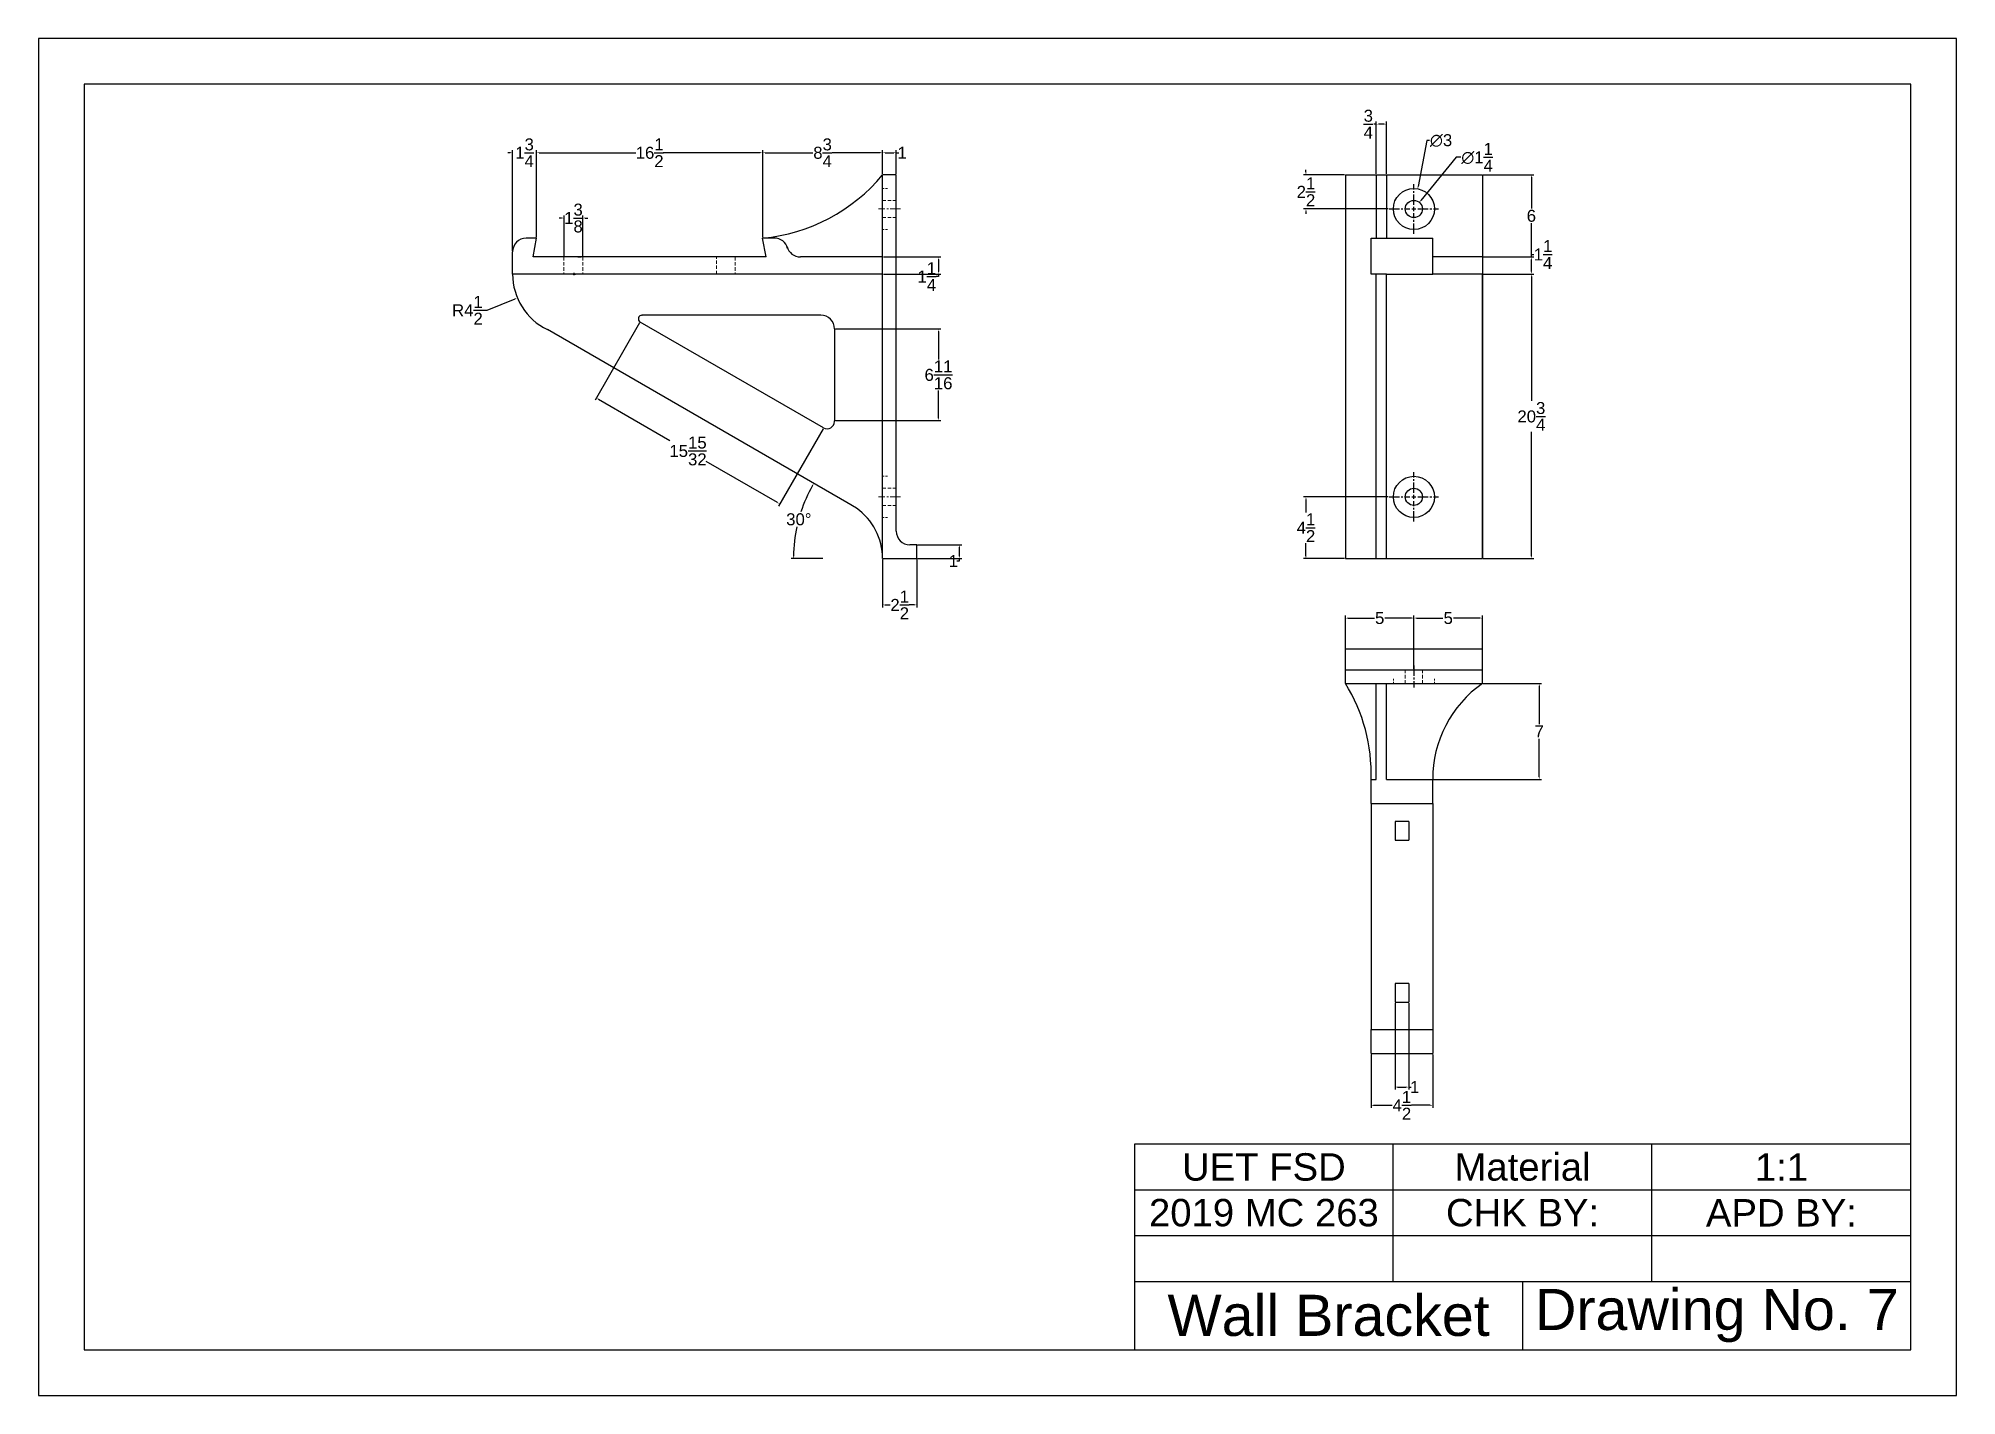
# Model space of a CAD drawing. Header units: inches. Extents: x 52 to 192, y 650 to 749.
import ezdxf

# ---------------------------------------------------------------- set-up
doc = ezdxf.new("R2010")
doc.units = ezdxf.units.IN
doc.header["$MEASUREMENT"] = 0
for name, pattern in [('CENTER2', [1.125, 0.75, -0.125, 0.125, -0.125]), ('DASHED2', [0.375, 0.25, -0.125]), ('HIDDEN2', [0.1875, 0.125, -0.0625])]:
    doc.linetypes.add(name, pattern=pattern)
doc.styles.get("Standard").update_dxf_attribs({"font": 'arial.ttf'})
doc.dimstyles.new('Annotative', dxfattribs={"dimscale": 0, "dimtxt": 0.875, "dimasz": 0.18, "dimexe": 0.18, "dimexo": 0.0625, "dimgap": 0.09, "dimtad": 0, "dimtih": 1, "dimtoh": 1, "dimdec": 5, "dimzin": 0, "dimdsep": 46, "dimlunit": 5, "dimtxsty": 'Standard', "dimcen": 0.09, "dimadec": 0, "dimazin": 0, "dimtfac": 1, "dimtdec": 5, "dimtofl": 0, "dimtmove": 0, "dimatfit": 3, "dimfxl": 1, "dimtolj": 1, "dimtzin": 0, "dimarcsym": 0})

# ---------------------------------------------------------------- blocks, each defined once
blk = doc.blocks.new('*U1')
at = {"color": 0, "linetype": 'CENTER2', "lineweight": 20, "transparency": 16777216}
blk.add_line((0.8, 0), (-0.8, 0), dxfattribs=at)
blk = doc.blocks.new('*U2')
at = {"color": 0, "linetype": 'CENTER2', "lineweight": 20, "transparency": 16777216}
blk.add_line((0.8, 0), (-0.8, 0), dxfattribs=at)
blk = doc.blocks.new('*U3')
at = {"color": 0, "linetype": 'CENTER2', "transparency": 16777216}
for p, q in [((0, 0.3), (0, 1.8)), ((-1.8, 0), (-0.3, 0)), ((0.3, 0), (1.8, 0)), ((0, -1.8), (0, -0.3))]:
    blk.add_line(p, q, dxfattribs=at)
at = {"color": 0, "linetype": 'Continuous', "transparency": 16777216}
for p, q in [((-0.15, 0), (0.15, 0)), ((0, -0.15), (0, 0.15))]:
    blk.add_line(p, q, dxfattribs=at)
blk = doc.blocks.new('*U4')
at = {"color": 0, "linetype": 'CENTER2', "transparency": 16777216}
for p, q in [((0, 0.3), (0, 1.8)), ((-1.8, 0), (-0.3, 0)), ((0.3, 0), (1.8, 0)), ((0, -1.8), (0, -0.3))]:
    blk.add_line(p, q, dxfattribs=at)
at = {"color": 0, "linetype": 'Continuous', "transparency": 16777216}
for p, q in [((-0.15, 0), (0.15, 0)), ((0, -0.15), (0, 0.15))]:
    blk.add_line(p, q, dxfattribs=at)
blk = doc.blocks.new('*U5')
at = {"color": 0, "linetype": 'CENTER2', "transparency": 16777216}
blk.add_line((0, 0.8), (0, -0.8), dxfattribs=at)
blk = doc.blocks.new('*D6')
at = {"color": 0, "linetype": 'ByBlock', "lineweight": -2, "transparency": 16777216}
for p, q in [((88.82, 734.17), (88.82, 740.51)), ((89, 740.33), (96.07, 740.33)), ((105.14, 740.33), (98.06, 740.33)), ((105.32, 734.17), (105.32, 740.51))]:
    blk.add_line(p, q, dxfattribs=at)
at = {"color": 0, "linetype": 'ByBlock', "transparency": 16777216}
for points in [[(89, 740.36), (89, 740.3), (88.82, 740.33)], [(105.14, 740.36), (105.14, 740.3), (105.32, 740.33)]]:
    blk.add_solid(points, dxfattribs=at)
at = {"layer": 'Defpoints', "color": 0, "linetype": 'ByBlock', "transparency": 16777216}
for p in [(88.82, 740.33), (88.82, 734.1), (105.32, 734.1)]:
    blk.add_point(p, dxfattribs=at)
at = {"color": 0, "linetype": 'ByBlock', "transparency": 16777216, "insert": (97.07, 740.33), "char_height": 0.875, "attachment_point": 5}
blk.add_mtext('\\A1;16{\\H1x;\\S1/2;}', dxfattribs=at)
blk = doc.blocks.new('*D7')
at = {"color": 0, "linetype": 'ByBlock', "lineweight": -2, "transparency": 16777216}
for p, q in [((90.64, 735.57), (90.46, 735.57)), ((90.82, 732.79), (90.82, 735.75)), ((92.19, 732.79), (92.19, 735.75)), ((92.37, 735.57), (92.55, 735.57))]:
    blk.add_line(p, q, dxfattribs=at)
at = {"color": 0, "linetype": 'ByBlock', "transparency": 16777216}
for points in [[(90.64, 735.6), (90.64, 735.54), (90.82, 735.57)], [(92.37, 735.6), (92.37, 735.54), (92.19, 735.57)]]:
    blk.add_solid(points, dxfattribs=at)
at = {"layer": 'Defpoints', "color": 0, "linetype": 'ByBlock', "transparency": 16777216}
for p in [(92.19, 735.57), (90.82, 732.73), (92.19, 732.73)]:
    blk.add_point(p, dxfattribs=at)
at = {"color": 0, "linetype": 'ByBlock', "transparency": 16777216, "insert": (91.51, 735.57), "char_height": 0.875, "attachment_point": 5}
blk.add_mtext('\\A1;1{\\H1x;\\S3/8;}', dxfattribs=at)
blk = doc.blocks.new('*D8')
at = {"color": 0, "linetype": 'ByBlock', "lineweight": -2, "transparency": 16777216}
for p, q in [((105.32, 734.17), (105.32, 740.51)), ((105.5, 740.33), (108.99, 740.33)), ((113.89, 740.33), (110.4, 740.33)), ((114.07, 738.79), (114.07, 740.51))]:
    blk.add_line(p, q, dxfattribs=at)
at = {"color": 0, "linetype": 'ByBlock', "transparency": 16777216}
for points in [[(105.5, 740.36), (105.5, 740.3), (105.32, 740.33)], [(113.89, 740.36), (113.89, 740.3), (114.07, 740.33)]]:
    blk.add_solid(points, dxfattribs=at)
at = {"layer": 'Defpoints', "color": 0, "linetype": 'ByBlock', "transparency": 16777216}
for p in [(114.07, 740.33), (114.07, 738.73), (105.32, 734.1)]:
    blk.add_point(p, dxfattribs=at)
at = {"color": 0, "linetype": 'ByBlock', "transparency": 16777216, "insert": (109.69, 740.33), "char_height": 0.875, "attachment_point": 5}
blk.add_mtext('\\A1;8{\\H1x;\\S3/4;}', dxfattribs=at)
blk = doc.blocks.new('*D9')
at = {"color": 0, "linetype": 'ByBlock', "lineweight": -2, "transparency": 16777216}
for p, q in [((114.07, 738.79), (114.07, 740.51)), ((114.25, 740.33), (114.89, 740.33)), ((115.07, 738.79), (115.07, 740.51)), ((115.07, 740.33), (115.25, 740.33))]:
    blk.add_line(p, q, dxfattribs=at)
at = {"color": 0, "linetype": 'ByBlock', "transparency": 16777216}
for points in [[(114.25, 740.36), (114.25, 740.3), (114.07, 740.33)], [(114.89, 740.36), (114.89, 740.3), (115.07, 740.33)]]:
    blk.add_solid(points, dxfattribs=at)
at = {"layer": 'Defpoints', "color": 0, "linetype": 'ByBlock', "transparency": 16777216}
for p in [(115.07, 740.33), (114.07, 738.73), (115.07, 738.73)]:
    blk.add_point(p, dxfattribs=at)
at = {"color": 0, "linetype": 'ByBlock', "transparency": 16777216, "insert": (115.5, 740.33), "char_height": 0.875, "attachment_point": 5}
blk.add_mtext('\\A1;1', dxfattribs=at)
blk = doc.blocks.new('*D10')
at = {"color": 0, "linetype": 'ByBlock', "lineweight": -2, "transparency": 16777216}
for p, q in [((116.63, 711.73), (119.85, 711.73)), ((119.67, 711.55), (119.67, 710.91)), ((116.63, 710.73), (119.85, 710.73)), ((119.67, 710.55), (119.49, 710.55)), ((119.67, 710.73), (119.67, 710.55))]:
    blk.add_line(p, q, dxfattribs=at)
at = {"color": 0, "linetype": 'ByBlock', "transparency": 16777216}
for points in [[(119.64, 711.55), (119.7, 711.55), (119.67, 711.73)], [(119.64, 710.91), (119.7, 710.91), (119.67, 710.73)]]:
    blk.add_solid(points, dxfattribs=at)
at = {"layer": 'Defpoints', "color": 0, "linetype": 'ByBlock', "transparency": 16777216}
for p in [(116.57, 711.73), (116.57, 710.73), (119.67, 710.73)]:
    blk.add_point(p, dxfattribs=at)
at = {"color": 0, "linetype": 'ByBlock', "transparency": 16777216, "insert": (119.24, 710.55), "char_height": 0.875, "attachment_point": 5}
blk.add_mtext('\\A1;1', dxfattribs=at)
blk = doc.blocks.new('*D11')
at = {"color": 0, "linetype": 'ByBlock', "lineweight": -2, "transparency": 16777216}
for p, q in [((114.07, 710.67), (114.07, 707.17)), ((116.57, 710.67), (116.57, 707.17)), ((114.25, 707.35), (114.62, 707.35)), ((116.39, 707.35), (116.02, 707.35))]:
    blk.add_line(p, q, dxfattribs=at)
at = {"color": 0, "linetype": 'ByBlock', "transparency": 16777216}
for points in [[(114.25, 707.38), (114.25, 707.32), (114.07, 707.35)], [(116.39, 707.38), (116.39, 707.32), (116.57, 707.35)]]:
    blk.add_solid(points, dxfattribs=at)
at = {"layer": 'Defpoints', "color": 0, "linetype": 'ByBlock', "transparency": 16777216}
for p in [(114.07, 710.73), (116.57, 710.73), (114.07, 707.35)]:
    blk.add_point(p, dxfattribs=at)
at = {"color": 0, "linetype": 'ByBlock', "transparency": 16777216, "insert": (115.32, 707.35), "char_height": 0.875, "attachment_point": 5}
blk.add_mtext('\\A1;2{\\H1x;\\S1/2;}', dxfattribs=at)
blk = doc.blocks.new('*D12')
at = {"color": 0, "linetype": 'ByBlock', "lineweight": -2, "transparency": 16777216}
for p, q in [((91.48, 731.48), (91.66, 731.48)), ((91.57, 731.39), (91.57, 731.57)), ((85.21, 728.84), (87.25, 729.68)), ((84.88, 728.84), (85.21, 728.84))]:
    blk.add_line(p, q, dxfattribs=at)
at = {"color": 0, "linetype": 'ByBlock', "transparency": 16777216}
blk.add_solid([(87.23, 729.71), (87.26, 729.66), (87.41, 729.75)], dxfattribs=at)
at = {"layer": 'Defpoints', "color": 0, "linetype": 'ByBlock', "transparency": 16777216}
for p in [(91.57, 731.48), (87.41, 729.75)]:
    blk.add_point(p, dxfattribs=at)
at = {"color": 0, "linetype": 'ByBlock', "transparency": 16777216, "insert": (83.77, 728.84), "char_height": 0.875, "attachment_point": 5}
blk.add_mtext('\\A1;R4{\\H1x;\\S1/2;}', dxfattribs=at)
blk = doc.blocks.new('*D13')
at = {"color": 0, "linetype": 'ByBlock', "lineweight": -2, "transparency": 16777216}
for p, q in [((86.89, 740.33), (86.71, 740.33)), ((87.07, 733.17), (87.07, 740.51)), ((88.82, 734.17), (88.82, 740.51)), ((89, 740.33), (89.18, 740.33))]:
    blk.add_line(p, q, dxfattribs=at)
at = {"color": 0, "linetype": 'ByBlock', "transparency": 16777216}
for points in [[(86.89, 740.36), (86.89, 740.3), (87.07, 740.33)], [(89, 740.36), (89, 740.3), (88.82, 740.33)]]:
    blk.add_solid(points, dxfattribs=at)
at = {"layer": 'Defpoints', "color": 0, "linetype": 'ByBlock', "transparency": 16777216}
for p in [(87.07, 740.33), (88.82, 734.1), (87.07, 733.1)]:
    blk.add_point(p, dxfattribs=at)
at = {"color": 0, "linetype": 'ByBlock', "transparency": 16777216, "insert": (87.94, 740.33), "char_height": 0.875, "attachment_point": 5}
blk.add_mtext('\\A1;1{\\H1x;\\S3/4;}', dxfattribs=at)
blk = doc.blocks.new('*D14')
at = {"color": 0, "linetype": 'ByBlock', "lineweight": -2, "transparency": 16777216}
blk.add_line((109.72, 710.73), (107.4, 710.73), dxfattribs=at)
for start, end in [(150.9413, 161.9256), (167.7476, 179.0587)]:
    blk.add_arc((118.53, 710.73), 10.96, start, end, dxfattribs=at)
at = {"color": 0, "linetype": 'ByBlock', "transparency": 16777216}
for points in [[(108.93, 716.07), (108.98, 716.04), (109.04, 716.21)], [(107.61, 710.91), (107.55, 710.91), (107.58, 710.73)]]:
    blk.add_solid(points, dxfattribs=at)
at = {"layer": 'Defpoints', "color": 0, "linetype": 'ByBlock', "transparency": 16777216}
for p in [(89.61, 727.43), (111.46, 714.81), (107.74, 712.63), (109.78, 710.73), (114.07, 710.73)]:
    blk.add_point(p, dxfattribs=at)
at = {"color": 0, "linetype": 'ByBlock', "transparency": 16777216, "insert": (107.96, 713.59), "char_height": 0.875, "attachment_point": 5}
blk.add_mtext('\\A1;30°', dxfattribs=at)
blk = doc.blocks.new('*D15')
at = {"color": 0, "linetype": 'ByBlock', "lineweight": -2, "transparency": 16777216}
for p, q in [((110.63, 727.48), (118.33, 727.48)), ((118.15, 727.3), (118.15, 725.26)), ((118.15, 720.97), (118.15, 723)), ((110.63, 720.79), (118.33, 720.79))]:
    blk.add_line(p, q, dxfattribs=at)
at = {"color": 0, "linetype": 'ByBlock', "transparency": 16777216}
for points in [[(118.12, 727.3), (118.18, 727.3), (118.15, 727.48)], [(118.12, 720.97), (118.18, 720.97), (118.15, 720.79)]]:
    blk.add_solid(points, dxfattribs=at)
at = {"layer": 'Defpoints', "color": 0, "linetype": 'ByBlock', "transparency": 16777216}
for p in [(110.57, 727.48), (110.57, 720.79), (118.15, 720.79)]:
    blk.add_point(p, dxfattribs=at)
at = {"color": 0, "linetype": 'ByBlock', "transparency": 16777216, "insert": (118.15, 724.13), "char_height": 0.875, "attachment_point": 5}
blk.add_mtext('\\A1;6{\\H1x;\\S11/16;}', dxfattribs=at)
blk = doc.blocks.new('*D16')
at = {"color": 0, "linetype": 'ByBlock', "lineweight": -2, "transparency": 16777216}
for p, q in [((96.34, 727.93), (93.09, 722.29)), ((93.33, 722.35), (98.54, 719.34)), ((109.73, 720.2), (106.47, 714.56)), ((106.41, 714.81), (101.19, 717.81))]:
    blk.add_line(p, q, dxfattribs=at)
at = {"color": 0, "linetype": 'ByBlock', "transparency": 16777216}
for points in [[(93.35, 722.38), (93.32, 722.33), (93.18, 722.44)], [(106.42, 714.83), (106.39, 714.78), (106.56, 714.72)]]:
    blk.add_solid(points, dxfattribs=at)
at = {"layer": 'Defpoints', "color": 0, "linetype": 'ByBlock', "transparency": 16777216}
for p in [(96.38, 727.98), (93.18, 722.44), (109.76, 720.26)]:
    blk.add_point(p, dxfattribs=at)
at = {"color": 0, "linetype": 'ByBlock', "transparency": 16777216, "insert": (99.87, 718.58), "char_height": 0.875, "attachment_point": 5}
blk.add_mtext('\\A1;15{\\H1x;\\S15/32;}', dxfattribs=at)
blk = doc.blocks.new('*D17')
at = {"color": 0, "linetype": 'ByBlock', "lineweight": -2, "transparency": 16777216}
for p, q in [((157.91, 738.73), (161.6, 738.73)), ((161.42, 738.55), (161.42, 736.27)), ((161.42, 732.91), (161.42, 735.19)), ((157.91, 732.73), (161.6, 732.73))]:
    blk.add_line(p, q, dxfattribs=at)
at = {"color": 0, "linetype": 'ByBlock', "transparency": 16777216}
for points in [[(161.39, 738.55), (161.45, 738.55), (161.42, 738.73)], [(161.39, 732.91), (161.45, 732.91), (161.42, 732.73)]]:
    blk.add_solid(points, dxfattribs=at)
at = {"layer": 'Defpoints', "color": 0, "linetype": 'ByBlock', "transparency": 16777216}
for p in [(157.85, 738.73), (161.42, 738.73), (157.85, 732.73)]:
    blk.add_point(p, dxfattribs=at)
at = {"color": 0, "linetype": 'ByBlock', "transparency": 16777216, "insert": (161.42, 735.73), "char_height": 0.875, "attachment_point": 5}
blk.add_mtext('\\A1;6', dxfattribs=at)
blk = doc.blocks.new('*D18')
at = {"color": 0, "linetype": 'ByBlock', "lineweight": -2, "transparency": 16777216}
for p, q in [((157.91, 732.73), (161.6, 732.73)), ((161.42, 732.73), (161.42, 732.91)), ((161.42, 732.91), (161.6, 732.91)), ((161.42, 731.66), (161.42, 732.55)), ((157.91, 731.48), (161.6, 731.48))]:
    blk.add_line(p, q, dxfattribs=at)
at = {"color": 0, "linetype": 'ByBlock', "transparency": 16777216}
for points in [[(161.39, 732.55), (161.45, 732.55), (161.42, 732.73)], [(161.39, 731.66), (161.45, 731.66), (161.42, 731.48)]]:
    blk.add_solid(points, dxfattribs=at)
at = {"layer": 'Defpoints', "color": 0, "linetype": 'ByBlock', "transparency": 16777216}
for p in [(157.85, 732.73), (161.42, 732.73), (157.85, 731.48)]:
    blk.add_point(p, dxfattribs=at)
at = {"color": 0, "linetype": 'ByBlock', "transparency": 16777216, "insert": (162.27, 732.91), "char_height": 0.875, "attachment_point": 5}
blk.add_mtext('\\A1;1{\\H1x;\\S1/4;}', dxfattribs=at)
blk = doc.blocks.new('*D19')
at = {"color": 0, "linetype": 'ByBlock', "lineweight": -2, "transparency": 16777216}
for p, q in [((157.91, 731.48), (161.6, 731.48)), ((161.42, 731.3), (161.42, 722.23)), ((161.42, 710.91), (161.42, 719.98)), ((157.91, 710.73), (161.6, 710.73))]:
    blk.add_line(p, q, dxfattribs=at)
at = {"color": 0, "linetype": 'ByBlock', "transparency": 16777216}
for points in [[(161.39, 731.3), (161.45, 731.3), (161.42, 731.48)], [(161.39, 710.91), (161.45, 710.91), (161.42, 710.73)]]:
    blk.add_solid(points, dxfattribs=at)
at = {"layer": 'Defpoints', "color": 0, "linetype": 'ByBlock', "transparency": 16777216}
for p in [(157.85, 731.48), (161.42, 731.48), (157.85, 710.73)]:
    blk.add_point(p, dxfattribs=at)
at = {"color": 0, "linetype": 'ByBlock', "transparency": 16777216, "insert": (161.42, 721.1), "char_height": 0.875, "attachment_point": 5}
blk.add_mtext('\\A1;20{\\H1x;\\S3/4;}', dxfattribs=at)
blk = doc.blocks.new('*D21')
at = {"color": 0, "linetype": 'ByBlock', "lineweight": -2, "transparency": 16777216}
for p, q in [((155.94, 740), (153.36, 736.85)), ((156.28, 740), (155.94, 740)), ((152.76, 736.23), (152.94, 736.23)), ((152.85, 736.14), (152.85, 736.32))]:
    blk.add_line(p, q, dxfattribs=at)
at = {"color": 0, "linetype": 'ByBlock', "transparency": 16777216}
blk.add_solid([(153.33, 736.87), (153.38, 736.83), (153.24, 736.71)], dxfattribs=at)
at = {"layer": 'Defpoints', "color": 0, "linetype": 'ByBlock', "transparency": 16777216}
for p in [(153.24, 736.71), (152.45, 735.75)]:
    blk.add_point(p, dxfattribs=at)
at = {"color": 0, "linetype": 'ByBlock', "transparency": 16777216, "insert": (157.46, 740), "char_height": 0.875, "attachment_point": 5}
blk.add_mtext('\\A1;∅1{\\H1x;\\S1/4;}', dxfattribs=at)
blk = doc.blocks.new('*D22')
at = {"color": 0, "linetype": 'ByBlock', "lineweight": -2, "transparency": 16777216}
for p, q in [((150.1, 742.42), (149.92, 742.42)), ((150.1, 738.79), (150.1, 742.6)), ((150.67, 742.42), (150.28, 742.42)), ((150.85, 738.79), (150.85, 742.6))]:
    blk.add_line(p, q, dxfattribs=at)
at = {"color": 0, "linetype": 'ByBlock', "transparency": 16777216}
for points in [[(150.28, 742.45), (150.28, 742.39), (150.1, 742.42)], [(150.67, 742.45), (150.67, 742.39), (150.85, 742.42)]]:
    blk.add_solid(points, dxfattribs=at)
at = {"layer": 'Defpoints', "color": 0, "linetype": 'ByBlock', "transparency": 16777216}
for p in [(150.1, 742.42), (150.1, 738.73), (150.85, 738.73)]:
    blk.add_point(p, dxfattribs=at)
at = {"color": 0, "linetype": 'ByBlock', "transparency": 16777216, "insert": (149.52, 742.42), "char_height": 0.875, "attachment_point": 5}
blk.add_mtext('\\A1;{\\H1x;\\S3/4;}', dxfattribs=at)
blk = doc.blocks.new('*D23')
at = {"color": 0, "linetype": 'ByBlock', "lineweight": -2, "transparency": 16777216}
for p, q in [((147.85, 702.68), (147.85, 706.57)), ((148.03, 706.39), (149.97, 706.39)), ((152.67, 706.39), (150.73, 706.39)), ((152.85, 702.68), (152.85, 706.57))]:
    blk.add_line(p, q, dxfattribs=at)
at = {"color": 0, "linetype": 'ByBlock', "transparency": 16777216}
for points in [[(148.03, 706.42), (148.03, 706.36), (147.85, 706.39)], [(152.67, 706.42), (152.67, 706.36), (152.85, 706.39)]]:
    blk.add_solid(points, dxfattribs=at)
at = {"layer": 'Defpoints', "color": 0, "linetype": 'ByBlock', "transparency": 16777216}
for p in [(147.85, 706.39), (147.85, 702.62), (152.85, 702.62)]:
    blk.add_point(p, dxfattribs=at)
at = {"color": 0, "linetype": 'ByBlock', "transparency": 16777216, "insert": (150.35, 706.39), "char_height": 0.875, "attachment_point": 5}
blk.add_mtext('\\A1;5', dxfattribs=at)
blk = doc.blocks.new('*D24')
at = {"color": 0, "linetype": 'ByBlock', "lineweight": -2, "transparency": 16777216}
for p, q in [((152.85, 702.68), (152.85, 706.57)), ((153.03, 706.39), (154.97, 706.39)), ((157.67, 706.39), (155.73, 706.39)), ((157.85, 702.68), (157.85, 706.57))]:
    blk.add_line(p, q, dxfattribs=at)
at = {"color": 0, "linetype": 'ByBlock', "transparency": 16777216}
for points in [[(153.03, 706.42), (153.03, 706.36), (152.85, 706.39)], [(157.67, 706.42), (157.67, 706.36), (157.85, 706.39)]]:
    blk.add_solid(points, dxfattribs=at)
at = {"layer": 'Defpoints', "color": 0, "linetype": 'ByBlock', "transparency": 16777216}
for p in [(157.85, 706.39), (152.85, 702.62), (157.85, 702.62)]:
    blk.add_point(p, dxfattribs=at)
at = {"color": 0, "linetype": 'ByBlock', "transparency": 16777216, "insert": (155.35, 706.39), "char_height": 0.875, "attachment_point": 5}
blk.add_mtext('\\A1;5', dxfattribs=at)
blk = doc.blocks.new('*D25')
at = {"color": 0, "linetype": 'ByBlock', "lineweight": -2, "transparency": 16777216}
for p, q in [((147.78, 738.73), (144.79, 738.73)), ((144.97, 738.91), (144.97, 739.09)), ((150.98, 736.23), (144.79, 736.23)), ((144.97, 736.05), (144.97, 735.87))]:
    blk.add_line(p, q, dxfattribs=at)
at = {"color": 0, "linetype": 'ByBlock', "transparency": 16777216}
for points in [[(144.94, 738.91), (145, 738.91), (144.97, 738.73)], [(144.94, 736.05), (145, 736.05), (144.97, 736.23)]]:
    blk.add_solid(points, dxfattribs=at)
at = {"layer": 'Defpoints', "color": 0, "linetype": 'ByBlock', "transparency": 16777216}
for p in [(147.85, 738.73), (144.97, 736.23), (151.05, 736.23)]:
    blk.add_point(p, dxfattribs=at)
at = {"color": 0, "linetype": 'ByBlock', "transparency": 16777216, "insert": (144.97, 737.48), "char_height": 0.875, "attachment_point": 5}
blk.add_mtext('\\A1;2{\\H1x;\\S1/2;}', dxfattribs=at)
blk = doc.blocks.new('*D26')
at = {"color": 0, "linetype": 'ByBlock', "lineweight": -2, "transparency": 16777216}
for p, q in [((150.98, 715.23), (144.79, 715.23)), ((144.97, 715.05), (144.97, 714.09)), ((144.97, 710.91), (144.97, 711.86)), ((147.78, 710.73), (144.79, 710.73))]:
    blk.add_line(p, q, dxfattribs=at)
at = {"color": 0, "linetype": 'ByBlock', "transparency": 16777216}
for points in [[(144.94, 715.05), (145, 715.05), (144.97, 715.23)], [(144.94, 710.91), (145, 710.91), (144.97, 710.73)]]:
    blk.add_solid(points, dxfattribs=at)
at = {"layer": 'Defpoints', "color": 0, "linetype": 'ByBlock', "transparency": 16777216}
for p in [(151.05, 715.23), (144.97, 710.73), (147.85, 710.73)]:
    blk.add_point(p, dxfattribs=at)
at = {"color": 0, "linetype": 'ByBlock', "transparency": 16777216, "insert": (144.97, 712.98), "char_height": 0.875, "attachment_point": 5}
blk.add_mtext('\\A1;4{\\H1x;\\S1/2;}', dxfattribs=at)
blk = doc.blocks.new('*D27')
at = {"color": 0, "linetype": 'ByBlock', "lineweight": -2, "transparency": 16777216}
for p, q in [((151.47, 678.31), (151.47, 672)), ((152.47, 678.31), (152.47, 672)), ((151.65, 672.18), (152.29, 672.18)), ((152.47, 672.18), (152.65, 672.18))]:
    blk.add_line(p, q, dxfattribs=at)
at = {"color": 0, "linetype": 'ByBlock', "transparency": 16777216}
for points in [[(151.65, 672.21), (151.65, 672.15), (151.47, 672.18)], [(152.29, 672.21), (152.29, 672.15), (152.47, 672.18)]]:
    blk.add_solid(points, dxfattribs=at)
at = {"layer": 'Defpoints', "color": 0, "linetype": 'ByBlock', "transparency": 16777216}
for p in [(151.47, 678.37), (152.47, 678.37), (152.47, 672.18)]:
    blk.add_point(p, dxfattribs=at)
at = {"color": 0, "linetype": 'ByBlock', "transparency": 16777216, "insert": (152.9, 672.18), "char_height": 0.875, "attachment_point": 5}
blk.add_mtext('\\A1;1', dxfattribs=at)
blk = doc.blocks.new('*D28')
at = {"color": 0, "linetype": 'ByBlock', "lineweight": -2, "transparency": 16777216}
for p, q in [((149.72, 674.56), (149.72, 670.67)), ((154.22, 674.56), (154.22, 670.67)), ((149.9, 670.85), (151.26, 670.85)), ((154.04, 670.85), (152.68, 670.85))]:
    blk.add_line(p, q, dxfattribs=at)
at = {"color": 0, "linetype": 'ByBlock', "transparency": 16777216}
for points in [[(149.9, 670.88), (149.9, 670.82), (149.72, 670.85)], [(154.04, 670.88), (154.04, 670.82), (154.22, 670.85)]]:
    blk.add_solid(points, dxfattribs=at)
at = {"layer": 'Defpoints', "color": 0, "linetype": 'ByBlock', "transparency": 16777216}
for p in [(149.72, 674.62), (154.22, 674.62), (154.22, 670.85)]:
    blk.add_point(p, dxfattribs=at)
at = {"color": 0, "linetype": 'ByBlock', "transparency": 16777216, "insert": (151.97, 670.85), "char_height": 0.875, "attachment_point": 5}
blk.add_mtext('\\A1;4{\\H1x;\\S1/2;}', dxfattribs=at)
blk = doc.blocks.new('*D29')
at = {"color": 0, "linetype": 'ByBlock', "lineweight": -2, "transparency": 16777216}
for p, q in [((114.13, 732.73), (118.33, 732.73)), ((118.15, 732.55), (118.15, 731.66)), ((114.13, 731.48), (118.33, 731.48)), ((118.15, 731.3), (117.97, 731.3)), ((118.15, 731.48), (118.15, 731.3))]:
    blk.add_line(p, q, dxfattribs=at)
at = {"color": 0, "linetype": 'ByBlock', "transparency": 16777216}
for points in [[(118.12, 732.55), (118.18, 732.55), (118.15, 732.73)], [(118.12, 731.66), (118.18, 731.66), (118.15, 731.48)]]:
    blk.add_solid(points, dxfattribs=at)
at = {"layer": 'Defpoints', "color": 0, "linetype": 'ByBlock', "transparency": 16777216}
for p in [(114.07, 732.73), (114.07, 731.48), (118.15, 731.48)]:
    blk.add_point(p, dxfattribs=at)
at = {"color": 0, "linetype": 'ByBlock', "transparency": 16777216, "insert": (117.3, 731.3), "char_height": 0.875, "attachment_point": 5}
blk.add_mtext('\\A1;1{\\H1x;\\S1/4;}', dxfattribs=at)
blk = doc.blocks.new('*D30')
at = {"color": 0, "linetype": 'ByBlock', "lineweight": -2, "transparency": 16777216}
for p, q in [((157.91, 701.62), (162.17, 701.62)), ((161.99, 701.44), (161.99, 698.65)), ((161.99, 694.8), (161.99, 697.59)), ((154.28, 694.62), (162.17, 694.62))]:
    blk.add_line(p, q, dxfattribs=at)
at = {"color": 0, "linetype": 'ByBlock', "transparency": 16777216}
for points in [[(161.96, 701.44), (162.02, 701.44), (161.99, 701.62)], [(161.96, 694.8), (162.02, 694.8), (161.99, 694.62)]]:
    blk.add_solid(points, dxfattribs=at)
at = {"layer": 'Defpoints', "color": 0, "linetype": 'ByBlock', "transparency": 16777216}
for p in [(157.85, 701.62), (161.99, 701.62), (154.22, 694.62)]:
    blk.add_point(p, dxfattribs=at)
at = {"color": 0, "linetype": 'ByBlock', "transparency": 16777216, "insert": (161.99, 698.12), "char_height": 0.875, "attachment_point": 5}
blk.add_mtext('\\A1;7', dxfattribs=at)
blk = doc.blocks.new('*D31')
at = {"color": 0, "linetype": 'ByBlock', "lineweight": -2, "transparency": 16777216}
for p, q in [((153.8, 741.22), (153.16, 737.88)), ((153.98, 741.22), (153.8, 741.22)), ((152.76, 736.23), (152.94, 736.23)), ((152.85, 736.14), (152.85, 736.32))]:
    blk.add_line(p, q, dxfattribs=at)
at = {"color": 0, "linetype": 'ByBlock', "transparency": 16777216}
blk.add_solid([(153.13, 737.89), (153.19, 737.87), (153.13, 737.7)], dxfattribs=at)
at = {"layer": 'Defpoints', "color": 0, "linetype": 'ByBlock', "transparency": 16777216}
for p in [(153.13, 737.7), (152.56, 734.76)]:
    blk.add_point(p, dxfattribs=at)
at = {"color": 0, "linetype": 'ByBlock', "transparency": 16777216, "insert": (154.83, 741.22), "char_height": 0.875, "attachment_point": 5}
blk.add_mtext('\\A1;∅3', dxfattribs=at)

msp = doc.modelspace()

# ---------------------------------------------------------------- linework, layer by layer
at = {"lineweight": 30, "transparency": 33554687}
for p, q in [((115.067945, 738.729179), (114.068112, 738.729179)), ((114.068112, 710.729179), (114.068112, 738.729179)), ((115.067945, 712.729179), (115.067945, 738.729179)), ((147.845745, 738.729179), (147.845745, 710.729179)), ((147.845745, 738.729179), (157.845745, 738.729179)), ((150.095745, 738.729179), (150.095745, 734.104179)), ((150.845745, 738.729179), (150.845745, 734.104179)), ((157.845745, 738.729179), (157.845745, 710.729179)), ((157.845745, 738.729179), (157.845745, 732.729179)), ((88.817945, 734.104179), (88.067945, 734.104179)), ((88.567945, 732.729179), (88.817945, 734.104179)), ((106.172278, 734.104179), (105.318112, 734.104179)), ((105.568112, 732.729179), (105.318112, 734.104179)), ((149.720745, 731.479179), (149.720745, 734.104179)), ((149.720745, 734.104179), (154.220745, 734.104179)), ((154.220745, 731.479179), (154.220745, 734.104179)), ((87.067945, 732.729179), (87.067945, 733.104179)), ((87.067945, 731.479179), (87.067945, 732.729179)), ((105.568112, 732.729179), (88.567945, 732.729179)), ((114.068112, 732.729179), (108.068112, 732.729179)), ((157.845745, 732.729179), (154.220745, 732.729179)), ((88.068112, 731.479179), (87.067945, 731.479179)), ((114.068112, 731.479179), (88.068112, 731.479179)), ((150.095745, 731.479179), (149.720745, 731.479179)), ((150.845745, 731.479179), (149.720745, 731.479179)), ((150.095745, 710.729179), (150.095745, 731.479179)), ((150.845745, 710.729179), (150.845745, 731.479179)), ((150.845745, 731.479179), (154.220745, 731.479179)), ((157.845745, 731.479179), (154.220745, 731.479179)), ((109.568112, 728.479179), (96.509045, 728.479179)), ((96.509045, 728.479179), (96.515552, 728.479179)), ((111.460561, 714.811904), (89.608652, 727.428109)), ((109.760048, 720.255116), (96.375942, 727.982433)), ((96.375942, 727.982433), (96.381577, 727.979179)), ((110.568112, 727.479179), (110.568112, 720.788579)), ((110.568112, 720.721652), (110.568112, 720.788579)), ((112.157631, 714.40945), (111.460561, 714.811904)), ((116.567945, 711.729179), (116.067945, 711.729179)), ((116.567945, 710.729179), (116.567945, 711.729179)), ((114.068112, 710.729179), (116.567945, 710.729179)), ((147.845745, 710.729179), (157.845745, 710.729179)), ((147.845745, 710.729179), (150.095745, 710.729179)), ((150.095745, 710.729179), (150.845745, 710.729179)), ((157.845745, 704.118079), (147.845745, 704.118079)), ((147.845745, 702.618079), (147.845745, 704.118079)), ((157.845745, 702.618079), (157.845745, 704.118079)), ((147.845745, 702.618079), (157.845745, 702.618079)), ((147.845745, 701.618079), (147.845745, 702.618079)), ((147.845745, 701.618079), (157.845745, 701.618079)), ((150.095745, 694.618079), (150.095745, 701.618079)), ((150.845745, 694.618079), (150.845745, 701.618079)), ((157.845745, 701.618079), (157.845745, 702.618079)), ((149.720745, 693.868079), (149.720745, 694.618079)), ((149.720745, 694.618079), (150.095745, 694.618079)), ((150.845745, 694.618079), (154.220745, 694.618079)), ((154.220745, 693.868079), (154.220745, 694.618079)), ((149.720745, 692.868079), (149.720745, 693.868079)), ((154.220745, 692.868079), (154.220745, 693.868079)), ((149.720745, 692.868079), (154.220745, 692.868079)), ((149.720745, 692.868079), (149.720745, 676.368079)), ((154.220745, 692.868079), (154.220745, 676.368079)), ((152.470745, 691.555579), (151.470745, 691.555579)), ((151.470745, 691.555579), (151.470745, 690.180579)), ((152.470745, 691.555579), (152.470745, 690.180579)), ((151.470745, 690.180579), (152.470745, 690.180579)), ((152.470745, 679.743079), (151.470745, 679.743079)), ((151.470745, 679.743079), (151.470745, 678.368079)), ((152.470745, 679.743079), (152.470745, 678.368079)), ((151.470745, 678.368079), (152.470745, 678.368079)), ((149.720745, 675.618079), (149.720745, 676.368079)), ((149.720745, 676.368079), (154.220745, 676.368079)), ((154.220745, 676.368079), (154.220745, 674.618079)), ((149.720745, 674.618079), (149.720745, 675.618079)), ((149.720745, 674.618079), (154.220745, 674.618079))]:
    msp.add_line(p, q, dxfattribs=at)
at = {"linetype": 'HIDDEN2', "lineweight": 20}
for p, q in [((114.068112, 737.729179), (114.420252, 737.729179)), ((114.068112, 734.729179), (114.420252, 734.729179)), ((114.068112, 716.729179), (114.420252, 716.729179)), ((114.068112, 713.729179), (114.420252, 713.729179)), ((151.345745, 701.618079), (151.345745, 701.970219)), ((154.345745, 701.618079), (154.345745, 701.970219))]:
    msp.add_line(p, q, dxfattribs=at)
at = {"linetype": 'DASHED2', "lineweight": 20}
for p, q in [((115.067945, 736.854179), (114.068112, 736.854179)), ((115.067945, 735.604179), (114.068112, 735.604179)), ((90.817945, 732.729179), (90.817945, 731.479179)), ((92.192945, 732.729179), (92.192945, 731.479179)), ((101.943112, 731.479179), (101.943112, 732.729179)), ((103.318112, 732.729179), (103.318112, 731.479179)), ((115.067945, 715.854179), (114.068112, 715.854179)), ((115.067945, 714.604179), (114.068112, 714.604179)), ((152.220745, 702.617912), (152.220745, 701.618079)), ((153.470745, 702.617912), (153.470745, 701.618079))]:
    msp.add_line(p, q, dxfattribs=at)
at = {"linetype": 'DASHED2', "lineweight": 30}
msp.add_line((91.817945, 732.729179), (92.192945, 732.729179), dxfattribs=at)
at = {"lineweight": 30}
msp.add_line((103.568112, 732.729179), (103.318112, 732.729179), dxfattribs=at)
at = {"linetype": 'ByBlock'}
for p, q in [((157.845745, 710.729179), (157.845745, 731.479179)), ((189.123545, 668.006879), (132.457545, 668.006879)), ((132.457545, 668.006879), (132.457545, 653.006879)), ((151.337545, 658.007879), (151.337545, 668.006879)), ((170.217545, 658.007879), (170.217545, 668.006879)), ((132.457545, 664.673879), (189.123545, 664.673879)), ((132.457545, 661.340879), (189.123545, 661.340879)), ((132.457545, 658.007879), (189.123545, 658.007879)), ((160.787545, 653.006879), (160.787545, 658.007879)), ((132.457545, 653.006879), (160.787545, 653.006879))]:
    msp.add_line(p, q, dxfattribs=at)
for points in [[(52.456845, 649.673579), (192.456845, 649.673579), (192.456845, 748.673579), (52.456845, 748.673579)], [(55.790145, 653.006879), (189.123545, 653.006879), (189.123545, 745.340279), (55.790145, 745.340279)]]:
    msp.add_lwpolyline(points, close=True, dxfattribs=at)
at = {"lineweight": 30, "transparency": 33554687}
for centre, radius in [((152.845745, 736.229179), 1.5), ((152.845745, 736.229179), 0.625), ((152.845745, 715.229179), 1.5), ((152.845745, 715.229179), 0.625)]:
    msp.add_circle(centre, radius, dxfattribs=at)
for centre, radius, start, end in [((104.138254, 746.925872), 12.875864, 275.25758085, 320.46172054), ((88.067945, 733.104179), 1, 90, 180), ((106.172278, 733.104179), 1, 14.71296867, 90), ((108.068112, 733.729179), 1, 194.71296867, 270), ((91.567945, 731.479179), 4.5, 180, 244.18935158), ((96.512298, 728.212102), 0.267097, 89.3021129, 240.6978871), ((109.568112, 727.479179), 1, 360, 90), ((110.010082, 720.755116), 0.559032, 243.43177798, 356.56822202), ((109.568112, 710.729179), 4.5, 0, 54.86894097), ((116.067945, 712.729179), 1, 180, 270), ((162.696792, 694.667314), 8.47619, 124.9117848, 180.33280966)]:
    msp.add_arc(centre, radius, start, end, dxfattribs=at)
at = {"linetype": 'ByBlock', "lineweight": 30}
msp.add_arc((137.296562, 695.041289), 12.431389, 358.04906599, 31.94109227, dxfattribs=at)

# ---------------------------------------------------------------- block references
at = {"linetype": 'CENTER2'}
for name, p in [('*U4', (152.845745, 736.229179)), ('*U3', (152.845745, 715.229179)), ('*U5', (152.845745, 702.117996))]:
    msp.add_blockref(name, p, dxfattribs=at)
at = {"linetype": 'CENTER2', "lineweight": 20}
for name, p in [('*U1', (114.568029, 736.229179)), ('*U2', (114.568029, 715.229179))]:
    msp.add_blockref(name, p, dxfattribs=at)

# ---------------------------------------------------------------- texts
at = {"linetype": 'ByBlock', "attachment_point": 5}
for s, width, heights, insert, char_height in [('UET FSD', 18.88, [0.206821], (141.897545, 666.340379), 2), ('Material', 18.88, [0], (160.777545, 666.340379), 2), ('1:1', 18.906, [0], (179.670545, 666.340379), 2), ('2019 MC 263', 18.88, [0], (141.897545, 663.007379), 2), ('CHK BY:', 18.88, [0], (160.777545, 663.007379), 2), ('APD BY:', 18.906, [0], (179.670545, 663.007379), 2), ('Wall Bracket', 28.33, [0], (146.622545, 655.507379), 3), ('Drawing No. 7', 28.336, [0], (174.955545, 655.507379), 3)]:
    msp.add_mtext_dynamic_manual_height_columns(s, width=width, gutter_width=1, heights=heights, dxfattribs=dict(at, insert=insert, char_height=char_height))

# ---------------------------------------------------------------- dimensions: what is measured, and where the dimension line sits
at = {"linetype": 'ByBlock'}
for base, p1, p2, picture, middle in [((150.095745, 742.418923), (150.845745, 738.729179), (150.095745, 738.729179), '*D22', (149.523136, 742.418923)), ((87.067945, 740.325321), (88.817945, 734.104179), (87.067945, 733.104179), '*D13', (87.942945, 740.325321)), ((88.817945, 740.325321), (105.318112, 734.104179), (88.817945, 734.104179), '*D6', (97.068029, 740.325321)), ((114.068112, 740.325321), (105.318112, 734.104179), (114.068112, 738.729179), '*D8', (109.693112, 740.325321)), ((115.067945, 740.325321), (114.068112, 738.729179), (115.067945, 738.729179), '*D9', (115.499098, 740.325321)), ((92.192945, 735.573245), (90.817945, 732.729179), (92.192945, 732.729179), '*D7', (91.505445, 735.573245)), ((114.068112, 707.348862), (116.567945, 710.729179), (114.068112, 710.729179), '*D11', (115.318029, 707.348862)), ((147.845745, 706.38733), (152.845745, 702.618079), (147.845745, 702.618079), '*D23', (150.345745, 706.38733)), ((157.845745, 706.38733), (152.845745, 702.618079), (157.845745, 702.618079), '*D24', (155.345745, 706.38733)), ((152.470745, 672.182284), (151.470745, 678.368079), (152.470745, 678.368079), '*D27', (152.901898, 672.182284)), ((154.220745, 670.847995), (149.720745, 674.618079), (154.220745, 674.618079), '*D28', (151.970745, 670.847995))]:
    dim = msp.add_linear_dim(base=base, p1=p1, p2=p2, dimstyle='Annotative', dxfattribs=at)
    dim.commit()
    dim.dimension.update_dxf_attribs({"geometry": picture, "text_midpoint": middle})
for p1, p2, picture, middle in [((152.449511, 735.745833), (153.24198, 736.712525), '*D21', (157.459424, 740.003833)), ((152.564729, 734.755738), (153.126762, 737.702621), '*D31', (154.829497, 741.215322))]:
    dim = msp.add_diameter_dim_2p(p1=p1, p2=p2, dimstyle='Annotative', dxfattribs=at)
    dim.commit()
    dim.dimension.update_dxf_attribs({"geometry": picture, "text_midpoint": middle, "dimtype": 163})
for base, p1, p2, picture, middle in [((144.968605, 736.229179), (147.845745, 738.729179), (151.045745, 736.229179), '*D25', (144.968605, 737.479179)), ((161.420246, 738.729179), (157.845745, 732.729179), (157.845745, 738.729179), '*D17', (161.420246, 735.729179)), ((161.420246, 732.729179), (157.845745, 731.479179), (157.845745, 732.729179), '*D18', (162.266218, 732.909179)), ((118.150711, 731.479179), (114.068112, 732.729179), (114.068112, 731.479179), '*D29', (117.304739, 731.299179)), ((161.420246, 731.479179), (157.845745, 710.729179), (157.845745, 731.479179), '*D19', (161.420246, 721.104179)), ((118.150711, 720.788579), (110.568112, 727.479179), (110.568112, 720.788579), '*D15', (118.150711, 724.133879)), ((144.968605, 710.729179), (151.045745, 715.229179), (147.845745, 710.729179), '*D26', (144.968605, 712.979179)), ((119.671127, 710.729179), (116.567945, 711.729179), (116.567945, 710.729179), '*D10', (119.239974, 710.549179)), ((161.990313, 701.618079), (154.220745, 694.618079), (157.845745, 701.618079), '*D30', (161.990313, 698.118079))]:
    dim = msp.add_linear_dim(base=base, p1=p1, p2=p2, angle=90, dimstyle='Annotative', dxfattribs=at)
    dim.commit()
    dim.dimension.update_dxf_attribs({"geometry": picture, "text_midpoint": middle})
dim = msp.add_radius_dim(center=(91.567945, 731.479179), mpoint=(87.412359, 729.752591), dimstyle='Annotative', dxfattribs=at)
dim.commit()
dim.dimension.update_dxf_attribs({"geometry": '*D12', "text_midpoint": (83.767909, 728.836327), "dimtype": 164})
dim = msp.add_angular_dim_2l(base=(107.742023, 712.631752), line1=((114.068112, 710.729179), (109.781228, 710.729179)), line2=((111.460561, 714.811904), (89.608652, 727.428109)), dimstyle='Annotative', dxfattribs=at)
dim.commit()
dim.dimension.update_dxf_attribs({"geometry": '*D14', "text_midpoint": (107.956033, 713.591404), "dimtype": 162})
dim = msp.add_aligned_dim(p1=(109.760048, 720.255116), p2=(96.375942, 727.982433), distance=6.396745, dimstyle='Annotative', dxfattribs=at)
dim.commit()
dim.dimension.update_dxf_attribs({"geometry": '*D16', "text_midpoint": (99.869622, 718.57903)})

doc.saveas('drawing.dxf')
